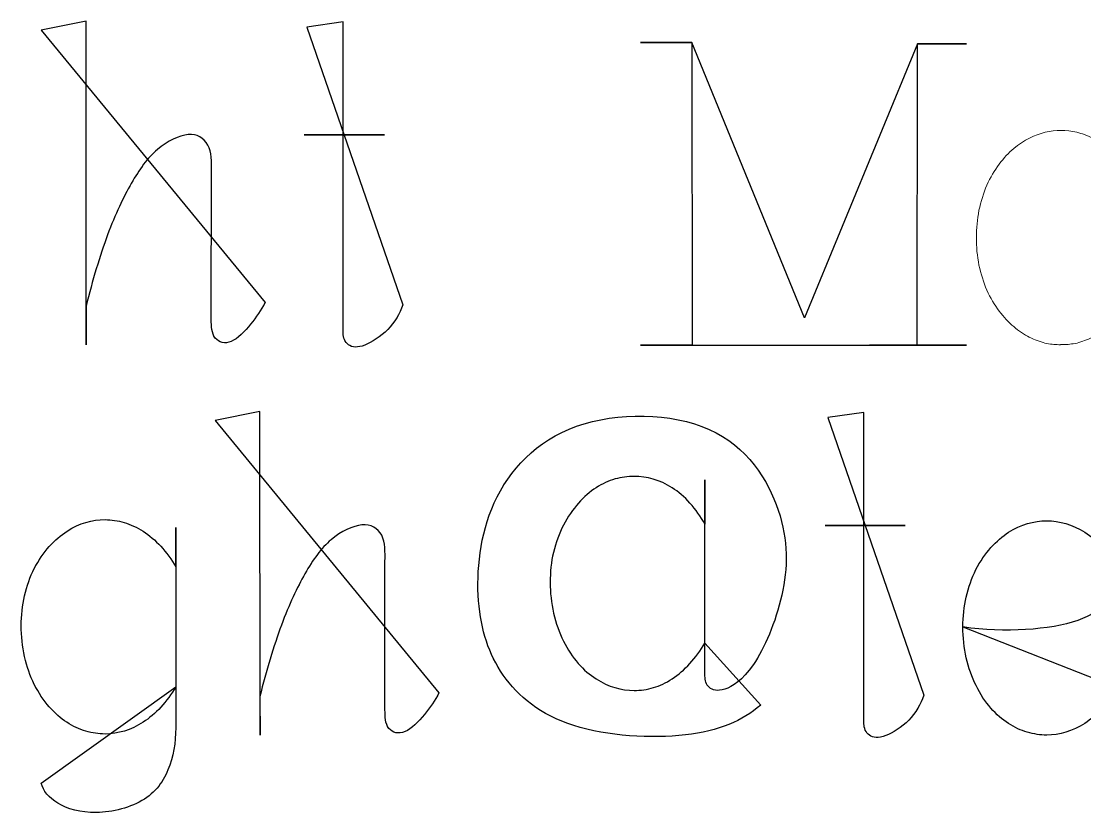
# Model space of a CAD drawing. Header units: centimetres. Extents: x -10.1 to 10.1, y -7.4 to 7.5.
# Drawn here: x -8.779 to -7.858, y 6.073 to 6.759 of the extents above; entities that cross this region are included whole.
import ezdxf

# ---------------------------------------------------------------- set-up
doc = ezdxf.new("R2010")
doc.units = ezdxf.units.CM
doc.header["$MEASUREMENT"] = 0
doc.layers.add('Layer 1', color=7, linetype='Continuous')

msp = doc.modelspace()

# ---------------------------------------------------------------- linework, layer by layer
at = {"layer": 'Layer 1', "color": 7}
for points, knots in [([(-8.76206, 6.75115), (-8.76206, 6.75115), (-8.72319, 6.75896), (-8.72319, 6.75896), (-8.72319, 6.75896), (-8.72319, 6.75896), (-8.72319, 6.47855), (-8.72319, 6.47855), (-8.72319, 6.47855), (-8.72319, 6.47855), (-8.72319, 6.51207), (-8.72319, 6.51207), (-8.72319, 6.51207), (-8.71785, 6.53416), (-8.71118, 6.55589), (-8.70472, 6.5738), (-8.70472, 6.5738), (-8.69787, 6.5919), (-8.69101, 6.60637), (-8.68414, 6.61838), (-8.68414, 6.61838), (-8.6771, 6.63076), (-8.67004, 6.64047), (-8.66147, 6.64791), (-8.66147, 6.64791), (-8.65271, 6.65513), (-8.64261, 6.66011), (-8.6348, 6.66087), (-8.6348, 6.66087), (-8.62681, 6.66145), (-8.62146, 6.65783), (-8.61784, 6.65172), (-8.61784, 6.65172), (-8.6144, 6.64563), (-8.61461, 6.63706), (-8.61461, 6.62905), (-8.61461, 6.62905), (-8.61461, 6.62905), (-8.6148, 6.50046), (-8.6148, 6.50046), (-8.6148, 6.50046), (-8.6148, 6.49474), (-8.61461, 6.48847), (-8.61136, 6.48445), (-8.61136, 6.48445), (-8.60813, 6.48064), (-8.60297, 6.47911), (-8.59765, 6.48159), (-8.59765, 6.48159), (-8.59193, 6.48368), (-8.58585, 6.49035), (-8.58069, 6.49646), (-8.58069, 6.49646), (-8.57574, 6.50255), (-8.57175, 6.50866), (-8.56812, 6.51514), (-8.56812, 6.51514), (-8.56812, 6.51514), (-8.76206, 6.75115), (-8.76206, 6.75115)], [0, 0, 0, 0, 0.0625, 0.0625, 0.0625, 0.0625, 0.125, 0.125, 0.125, 0.125, 0.1875, 0.1875, 0.1875, 0.1875, 0.25, 0.25, 0.25, 0.25, 0.3125, 0.3125, 0.3125, 0.3125, 0.375, 0.375, 0.375, 0.375, 0.4375, 0.4375, 0.4375, 0.4375, 0.5, 0.5, 0.5, 0.5, 0.5625, 0.5625, 0.5625, 0.5625, 0.625, 0.625, 0.625, 0.625, 0.6875, 0.6875, 0.6875, 0.6875, 0.75, 0.75, 0.75, 0.75, 0.8125, 0.8125, 0.8125, 0.8125, 0.875, 0.875, 0.875, 0.875, 1, 1, 1, 1]), ([(-8.53193, 6.75382), (-8.53193, 6.75382), (-8.50068, 6.7584), (-8.50068, 6.7584), (-8.50068, 6.7584), (-8.50068, 6.7584), (-8.50068, 6.66048), (-8.50068, 6.66048), (-8.50068, 6.66048), (-8.50068, 6.66048), (-8.46485, 6.66048), (-8.46485, 6.66048), (-8.46485, 6.66048), (-8.46485, 6.66048), (-8.5342, 6.66048), (-8.5342, 6.66048), (-8.5342, 6.66048), (-8.5342, 6.66048), (-8.50068, 6.66048), (-8.50068, 6.66048), (-8.50068, 6.66048), (-8.50068, 6.66048), (-8.50068, 6.48866), (-8.50068, 6.48866), (-8.50068, 6.48866), (-8.50068, 6.48485), (-8.49915, 6.48104), (-8.49592, 6.47874), (-8.49592, 6.47874), (-8.49267, 6.47625), (-8.48811, 6.47588), (-8.48182, 6.47837), (-8.48182, 6.47837), (-8.47573, 6.48065), (-8.46811, 6.4858), (-8.46182, 6.49189), (-8.46182, 6.49189), (-8.45592, 6.49819), (-8.45153, 6.50541), (-8.44886, 6.51322), (-8.44886, 6.51322), (-8.44886, 6.51322), (-8.53193, 6.75382), (-8.53193, 6.75382)], [0, 0, 0, 0, 0.083333, 0.083333, 0.083333, 0.083333, 0.166667, 0.166667, 0.166667, 0.166667, 0.25, 0.25, 0.25, 0.25, 0.333333, 0.333333, 0.333333, 0.333333, 0.416667, 0.416667, 0.416667, 0.416667, 0.5, 0.5, 0.5, 0.5, 0.583333, 0.583333, 0.583333, 0.583333, 0.666667, 0.666667, 0.666667, 0.666667, 0.75, 0.75, 0.75, 0.75, 0.833333, 0.833333, 0.833333, 0.833333, 1, 1, 1, 1]), ([(-8.53193, 6.75382), (-8.53193, 6.75382), (-8.53193, 6.75382), (-8.53193, 6.75382), (-8.53193, 6.75382), (-8.53193, 6.75382), (-8.53193, 6.75382), (-8.53193, 6.75382)], [0, 0, 0, 0, 0.333333, 0.333333, 0.333333, 0.333333, 1, 1, 1, 1]), ([(-8.76206, 6.75115), (-8.76206, 6.75115), (-8.76206, 6.75115), (-8.76206, 6.75115), (-8.76206, 6.75115), (-8.76206, 6.75115), (-8.76206, 6.75115), (-8.76206, 6.75115)], [0, 0, 0, 0, 0.333333, 0.333333, 0.333333, 0.333333, 1, 1, 1, 1]), ([(-8.1555, 6.47818), (-8.1555, 6.47818), (-8.24292, 6.47818), (-8.24292, 6.47818), (-8.24292, 6.47818), (-8.24292, 6.47818), (-8.19818, 6.47818), (-8.19818, 6.47818), (-8.19818, 6.47818), (-8.19818, 6.47818), (-8.19837, 6.74049), (-8.19837, 6.74049), (-8.19837, 6.74049), (-8.19837, 6.74049), (-8.24292, 6.74049), (-8.24292, 6.74049), (-8.24292, 6.74049), (-8.24292, 6.74049), (-8.19837, 6.74049), (-8.19837, 6.74049), (-8.19837, 6.74049), (-8.19837, 6.74049), (-8.101, 6.50199), (-8.101, 6.50199), (-8.101, 6.50199), (-8.101, 6.50199), (-8.0031, 6.73935), (-8.0031, 6.73935), (-8.0031, 6.73935), (-8.0031, 6.73935), (-7.96061, 6.73935), (-7.96061, 6.73935), (-7.96061, 6.73935), (-7.96061, 6.73935), (-8.0031, 6.73935), (-8.0031, 6.73935), (-8.0031, 6.73935), (-8.0031, 6.73935), (-8.00329, 6.47818), (-8.00329, 6.47818), (-8.00329, 6.47818), (-8.00329, 6.47818), (-8.04462, 6.47818), (-8.04462, 6.47818), (-8.04462, 6.47818), (-8.04462, 6.47818), (-7.96061, 6.47818), (-7.96061, 6.47818), (-7.96061, 6.47818), (-7.96061, 6.47818), (-8.1555, 6.47818), (-8.1555, 6.47818)], [0, 0, 0, 0, 0.071429, 0.071429, 0.071429, 0.071429, 0.142857, 0.142857, 0.142857, 0.142857, 0.214286, 0.214286, 0.214286, 0.214286, 0.285714, 0.285714, 0.285714, 0.285714, 0.357143, 0.357143, 0.357143, 0.357143, 0.428571, 0.428571, 0.428571, 0.428571, 0.5, 0.5, 0.5, 0.5, 0.571429, 0.571429, 0.571429, 0.571429, 0.642857, 0.642857, 0.642857, 0.642857, 0.714286, 0.714286, 0.714286, 0.714286, 0.785714, 0.785714, 0.785714, 0.785714, 0.857143, 0.857143, 0.857143, 0.857143, 1, 1, 1, 1]), ([(-8.61157, 6.41301), (-8.61157, 6.41301), (-8.5727, 6.42082), (-8.5727, 6.42082), (-8.5727, 6.42082), (-8.5727, 6.42082), (-8.57251, 6.14041), (-8.57251, 6.14041), (-8.57251, 6.14041), (-8.57251, 6.14041), (-8.5727, 6.17393), (-8.5727, 6.17393), (-8.5727, 6.17393), (-8.56717, 6.19584), (-8.56069, 6.21775), (-8.55402, 6.23566), (-8.55402, 6.23566), (-8.54735, 6.25376), (-8.5405, 6.26823), (-8.53365, 6.28024), (-8.53365, 6.28024), (-8.52661, 6.29262), (-8.51955, 6.30233), (-8.51098, 6.30977), (-8.51098, 6.30977), (-8.50241, 6.31699), (-8.49212, 6.32197), (-8.48431, 6.32252), (-8.48431, 6.32252), (-8.47632, 6.32329), (-8.47079, 6.31966), (-8.46716, 6.31358), (-8.46716, 6.31358), (-8.46412, 6.30728), (-8.46412, 6.29892), (-8.4643, 6.29091), (-8.4643, 6.29091), (-8.4643, 6.29091), (-8.4643, 6.16232), (-8.4643, 6.16232), (-8.4643, 6.16232), (-8.4643, 6.1566), (-8.4643, 6.15031), (-8.46086, 6.14631), (-8.46086, 6.14631), (-8.45763, 6.1425), (-8.45266, 6.14099), (-8.44694, 6.14345), (-8.44694, 6.14345), (-8.44141, 6.14573), (-8.43532, 6.15221), (-8.43017, 6.15832), (-8.43017, 6.15832), (-8.42504, 6.16441), (-8.42104, 6.17052), (-8.4176, 6.177), (-8.4176, 6.177), (-8.4176, 6.177), (-8.61157, 6.41301), (-8.61157, 6.41301)], [0, 0, 0, 0, 0.0625, 0.0625, 0.0625, 0.0625, 0.125, 0.125, 0.125, 0.125, 0.1875, 0.1875, 0.1875, 0.1875, 0.25, 0.25, 0.25, 0.25, 0.3125, 0.3125, 0.3125, 0.3125, 0.375, 0.375, 0.375, 0.375, 0.4375, 0.4375, 0.4375, 0.4375, 0.5, 0.5, 0.5, 0.5, 0.5625, 0.5625, 0.5625, 0.5625, 0.625, 0.625, 0.625, 0.625, 0.6875, 0.6875, 0.6875, 0.6875, 0.75, 0.75, 0.75, 0.75, 0.8125, 0.8125, 0.8125, 0.8125, 0.875, 0.875, 0.875, 0.875, 1, 1, 1, 1]), ([(-8.61157, 6.41301), (-8.61157, 6.41301), (-8.61157, 6.41301), (-8.61157, 6.41301), (-8.61157, 6.41301), (-8.61157, 6.41301), (-8.61157, 6.41301), (-8.61157, 6.41301)], [0, 0, 0, 0, 0.333333, 0.333333, 0.333333, 0.333333, 1, 1, 1, 1]), ([(-8.18712, 6.22005), (-8.19093, 6.21375), (-8.19532, 6.20767), (-8.20027, 6.20235), (-8.20027, 6.20235), (-8.20503, 6.19719), (-8.20998, 6.19264), (-8.21551, 6.1892), (-8.21551, 6.1892), (-8.22083, 6.18558), (-8.22617, 6.1833), (-8.2317, 6.18158), (-8.2317, 6.18158), (-8.23723, 6.17986), (-8.24294, 6.17909), (-8.24847, 6.17909), (-8.24847, 6.17909), (-8.2595, 6.17909), (-8.27075, 6.18232), (-8.28144, 6.1892), (-8.28144, 6.1892), (-8.28697, 6.19264), (-8.2921, 6.19701), (-8.29687, 6.20254), (-8.29687, 6.20254), (-8.30163, 6.20807), (-8.30602, 6.21455), (-8.30962, 6.22178), (-8.30962, 6.22178), (-8.31343, 6.2294), (-8.31629, 6.2376), (-8.31838, 6.24615), (-8.31838, 6.24615), (-8.3201, 6.25491), (-8.32124, 6.26388), (-8.32124, 6.27263), (-8.32124, 6.27263), (-8.32124, 6.28178), (-8.32029, 6.29054), (-8.31838, 6.29872), (-8.31838, 6.29872), (-8.31629, 6.30711), (-8.31343, 6.31528), (-8.30962, 6.32235), (-8.30962, 6.32235), (-8.306, 6.3296), (-8.30163, 6.33606), (-8.29666, 6.3414), (-8.29666, 6.3414), (-8.2919, 6.34693), (-8.28674, 6.35132), (-8.28142, 6.35474), (-8.28142, 6.35474), (-8.27608, 6.35836), (-8.27057, 6.36064), (-8.26504, 6.36236), (-8.26504, 6.36236), (-8.25951, 6.36389), (-8.25401, 6.36464), (-8.24848, 6.36464), (-8.24848, 6.36464), (-8.23742, 6.36464), (-8.22618, 6.3616), (-8.21551, 6.35472), (-8.21551, 6.35472), (-8.21017, 6.35131), (-8.20503, 6.34691), (-8.20008, 6.34138), (-8.20008, 6.34138), (-8.19532, 6.33604), (-8.19074, 6.32976), (-8.18712, 6.3231), (-8.18712, 6.3231), (-8.18712, 6.3231), (-8.18712, 6.36157), (-8.18712, 6.36157), (-8.18712, 6.36157), (-8.18712, 6.36157), (-8.18712, 6.19165), (-8.18712, 6.19165), (-8.18712, 6.19165), (-8.18712, 6.18803), (-8.18617, 6.18422), (-8.18331, 6.18173), (-8.18331, 6.18173), (-8.18064, 6.17924), (-8.17646, 6.17832), (-8.16997, 6.1802), (-8.16997, 6.1802), (-8.16349, 6.18248), (-8.15473, 6.18763), (-8.1452, 6.20155), (-8.1452, 6.20155), (-8.13586, 6.21544), (-8.12578, 6.23812), (-8.12062, 6.26174), (-8.12062, 6.26174), (-8.11528, 6.28516), (-8.11472, 6.30899), (-8.12366, 6.33527), (-8.12366, 6.33527), (-8.13242, 6.36175), (-8.1507, 6.3907), (-8.18348, 6.40538), (-8.18348, 6.40538), (-8.21605, 6.42004), (-8.26312, 6.42043), (-8.29836, 6.40805), (-8.29836, 6.40805), (-8.3336, 6.3953), (-8.35665, 6.37014), (-8.36961, 6.34175), (-8.36961, 6.34175), (-8.38236, 6.31355), (-8.38504, 6.28251), (-8.38332, 6.25679), (-8.38332, 6.25679), (-8.38104, 6.23107), (-8.37456, 6.2107), (-8.36181, 6.19239), (-8.36181, 6.19239), (-8.34906, 6.17408), (-8.3298, 6.15791), (-8.30066, 6.14876), (-8.30066, 6.14876), (-8.27171, 6.13942), (-8.23322, 6.13733), (-8.20409, 6.14056), (-8.20409, 6.14056), (-8.17475, 6.144), (-8.15475, 6.15276), (-8.13876, 6.16646), (-8.13876, 6.16646), (-8.13876, 6.16646), (-8.18712, 6.22005), (-8.18712, 6.22005)], [0, 0, 0, 0, 0.028571, 0.028571, 0.028571, 0.028571, 0.057143, 0.057143, 0.057143, 0.057143, 0.085714, 0.085714, 0.085714, 0.085714, 0.114286, 0.114286, 0.114286, 0.114286, 0.142857, 0.142857, 0.142857, 0.142857, 0.171429, 0.171429, 0.171429, 0.171429, 0.2, 0.2, 0.2, 0.2, 0.228571, 0.228571, 0.228571, 0.228571, 0.257143, 0.257143, 0.257143, 0.257143, 0.285714, 0.285714, 0.285714, 0.285714, 0.314286, 0.314286, 0.314286, 0.314286, 0.342857, 0.342857, 0.342857, 0.342857, 0.371429, 0.371429, 0.371429, 0.371429, 0.4, 0.4, 0.4, 0.4, 0.428571, 0.428571, 0.428571, 0.428571, 0.457143, 0.457143, 0.457143, 0.457143, 0.485714, 0.485714, 0.485714, 0.485714, 0.514286, 0.514286, 0.514286, 0.514286, 0.542857, 0.542857, 0.542857, 0.542857, 0.571429, 0.571429, 0.571429, 0.571429, 0.6, 0.6, 0.6, 0.6, 0.628571, 0.628571, 0.628571, 0.628571, 0.657143, 0.657143, 0.657143, 0.657143, 0.685714, 0.685714, 0.685714, 0.685714, 0.714286, 0.714286, 0.714286, 0.714286, 0.742857, 0.742857, 0.742857, 0.742857, 0.771429, 0.771429, 0.771429, 0.771429, 0.8, 0.8, 0.8, 0.8, 0.828571, 0.828571, 0.828571, 0.828571, 0.857143, 0.857143, 0.857143, 0.857143, 0.885714, 0.885714, 0.885714, 0.885714, 0.914286, 0.914286, 0.914286, 0.914286, 0.942857, 0.942857, 0.942857, 0.942857, 1, 1, 1, 1]), ([(-8.08063, 6.4155), (-8.08063, 6.4155), (-8.04938, 6.42008), (-8.04938, 6.42008), (-8.04938, 6.42008), (-8.04938, 6.42008), (-8.04938, 6.32216), (-8.04938, 6.32216), (-8.04938, 6.32216), (-8.04938, 6.32216), (-8.01355, 6.32215), (-8.01355, 6.32215), (-8.01355, 6.32215), (-8.01355, 6.32215), (-8.08293, 6.32215), (-8.08293, 6.32215), (-8.08293, 6.32215), (-8.08293, 6.32215), (-8.04941, 6.32215), (-8.04941, 6.32215), (-8.04941, 6.32215), (-8.04941, 6.32215), (-8.04941, 6.1503), (-8.04941, 6.1503), (-8.04941, 6.1503), (-8.04941, 6.14649), (-8.04788, 6.14268), (-8.04465, 6.1404), (-8.04465, 6.1404), (-8.04142, 6.13812), (-8.03684, 6.13754), (-8.03055, 6.14003), (-8.03055, 6.14003), (-8.02446, 6.14212), (-8.01663, 6.14746), (-8.01055, 6.15337), (-8.01055, 6.15337), (-8.00446, 6.15985), (-8.00026, 6.1671), (-7.99759, 6.17491), (-7.99759, 6.17491), (-7.99759, 6.17491), (-8.08063, 6.4155), (-8.08063, 6.4155)], [0, 0, 0, 0, 0.083333, 0.083333, 0.083333, 0.083333, 0.166667, 0.166667, 0.166667, 0.166667, 0.25, 0.25, 0.25, 0.25, 0.333333, 0.333333, 0.333333, 0.333333, 0.416667, 0.416667, 0.416667, 0.416667, 0.5, 0.5, 0.5, 0.5, 0.583333, 0.583333, 0.583333, 0.583333, 0.666667, 0.666667, 0.666667, 0.666667, 0.75, 0.75, 0.75, 0.75, 0.833333, 0.833333, 0.833333, 0.833333, 1, 1, 1, 1]), ([(-8.08063, 6.4155), (-8.08063, 6.4155), (-8.08063, 6.4155), (-8.08063, 6.4155), (-8.08063, 6.4155), (-8.08063, 6.4155), (-8.08063, 6.4155), (-8.08063, 6.4155)], [0, 0, 0, 0, 0.333333, 0.333333, 0.333333, 0.333333, 1, 1, 1, 1]), ([(-8.76225, 6.0989), (-8.76034, 6.09205), (-8.75558, 6.08615), (-8.74759, 6.08138), (-8.74759, 6.08138), (-8.7396, 6.07662), (-8.72814, 6.07318), (-8.71425, 6.07339), (-8.71425, 6.07339), (-8.70052, 6.07358), (-8.68414, 6.07757), (-8.67271, 6.08501), (-8.67271, 6.08501), (-8.66128, 6.09226), (-8.6548, 6.10292), (-8.65062, 6.11454), (-8.65062, 6.11454), (-8.64644, 6.12616), (-8.64546, 6.13893), (-8.64546, 6.1515), (-8.64546, 6.1515), (-8.64546, 6.1515), (-8.64546, 6.32043), (-8.64546, 6.32043), (-8.64546, 6.32043), (-8.64546, 6.32043), (-8.64546, 6.28614), (-8.64546, 6.28614), (-8.64546, 6.28614), (-8.64908, 6.29262), (-8.65366, 6.29871), (-8.65842, 6.30405), (-8.65842, 6.30405), (-8.66337, 6.30918), (-8.66853, 6.31358), (-8.67385, 6.3172), (-8.67385, 6.3172), (-8.67938, 6.32043), (-8.6847, 6.3231), (-8.69023, 6.32463), (-8.69023, 6.32463), (-8.69576, 6.32635), (-8.70126, 6.32712), (-8.70679, 6.32712), (-8.70679, 6.32712), (-8.71785, 6.32712), (-8.72909, 6.32408), (-8.73976, 6.31722), (-8.73976, 6.31722), (-8.7451, 6.3136), (-8.75024, 6.30923), (-8.75519, 6.30388), (-8.75519, 6.30388), (-8.75995, 6.29835), (-8.76434, 6.29187), (-8.76815, 6.28483), (-8.76815, 6.28483), (-8.77177, 6.27761), (-8.77463, 6.26959), (-8.77654, 6.26102), (-8.77654, 6.26102), (-8.77845, 6.25282), (-8.7794, 6.24406), (-8.7794, 6.23512), (-8.7794, 6.23512), (-8.7794, 6.22636), (-8.77845, 6.21721), (-8.77654, 6.20845), (-8.77654, 6.20845), (-8.77463, 6.19969), (-8.77178, 6.19168), (-8.76815, 6.18427), (-8.76815, 6.18427), (-8.76434, 6.17702), (-8.75995, 6.17035), (-8.75519, 6.16503), (-8.75519, 6.16503), (-8.75024, 6.1595), (-8.74529, 6.15492), (-8.73995, 6.15151), (-8.73995, 6.15151), (-8.73461, 6.14807), (-8.72929, 6.14561), (-8.72339, 6.14389), (-8.72339, 6.14389), (-8.71786, 6.14217), (-8.71236, 6.1414), (-8.70683, 6.1414), (-8.70683, 6.1414), (-8.69559, 6.14159), (-8.68434, 6.14465), (-8.67386, 6.15169), (-8.67386, 6.15169), (-8.66854, 6.15492), (-8.6632, 6.1595), (-8.65843, 6.16465), (-8.65843, 6.16465), (-8.65367, 6.16999), (-8.64928, 6.17589), (-8.64547, 6.18219), (-8.64547, 6.18219), (-8.64547, 6.18219), (-8.76225, 6.0989), (-8.76225, 6.0989)], [0, 0, 0, 0, 0.037037, 0.037037, 0.037037, 0.037037, 0.074074, 0.074074, 0.074074, 0.074074, 0.111111, 0.111111, 0.111111, 0.111111, 0.148148, 0.148148, 0.148148, 0.148148, 0.185185, 0.185185, 0.185185, 0.185185, 0.222222, 0.222222, 0.222222, 0.222222, 0.259259, 0.259259, 0.259259, 0.259259, 0.296296, 0.296296, 0.296296, 0.296296, 0.333333, 0.333333, 0.333333, 0.333333, 0.37037, 0.37037, 0.37037, 0.37037, 0.407407, 0.407407, 0.407407, 0.407407, 0.444444, 0.444444, 0.444444, 0.444444, 0.481481, 0.481481, 0.481481, 0.481481, 0.518519, 0.518519, 0.518519, 0.518519, 0.555556, 0.555556, 0.555556, 0.555556, 0.592593, 0.592593, 0.592593, 0.592593, 0.62963, 0.62963, 0.62963, 0.62963, 0.666667, 0.666667, 0.666667, 0.666667, 0.703704, 0.703704, 0.703704, 0.703704, 0.740741, 0.740741, 0.740741, 0.740741, 0.777778, 0.777778, 0.777778, 0.777778, 0.814815, 0.814815, 0.814815, 0.814815, 0.851852, 0.851852, 0.851852, 0.851852, 0.888889, 0.888889, 0.888889, 0.888889, 0.925926, 0.925926, 0.925926, 0.925926, 1, 1, 1, 1]), ([(-7.96365, 6.23415), (-7.92745, 6.22881), (-7.88803, 6.23148), (-7.86422, 6.23987), (-7.86422, 6.23987), (-7.84059, 6.24807), (-7.8326, 6.26178), (-7.83144, 6.27358), (-7.83144, 6.27358), (-7.8303, 6.2852), (-7.83602, 6.29472), (-7.84155, 6.30178), (-7.84155, 6.30178), (-7.84727, 6.30863), (-7.85261, 6.31281), (-7.85811, 6.31625), (-7.85811, 6.31625), (-7.86896, 6.32292), (-7.88002, 6.32617), (-7.89108, 6.32617), (-7.89108, 6.32617), (-7.90214, 6.32617), (-7.91338, 6.32294), (-7.92405, 6.31625), (-7.92405, 6.31625), (-7.92939, 6.31263), (-7.93453, 6.30826), (-7.93948, 6.30291), (-7.93948, 6.30291), (-7.94424, 6.29738), (-7.94861, 6.2909), (-7.95244, 6.28386), (-7.95244, 6.28386), (-7.95588, 6.27643), (-7.95892, 6.26862), (-7.96083, 6.26005), (-7.96083, 6.26005), (-7.9627, 6.25185), (-7.96365, 6.2431), (-7.96365, 6.23415), (-7.96365, 6.23415), (-7.96365, 6.22518), (-7.9627, 6.21624), (-7.96079, 6.20729), (-7.96079, 6.20729), (-7.95888, 6.1989), (-7.95584, 6.19073), (-7.95222, 6.18329), (-7.95222, 6.18329), (-7.9486, 6.17586), (-7.94423, 6.1694), (-7.93947, 6.16387), (-7.93947, 6.16387), (-7.93452, 6.15834), (-7.92955, 6.15397), (-7.92423, 6.15053), (-7.92423, 6.15053), (-7.91889, 6.14691), (-7.91338, 6.14463), (-7.90785, 6.14291), (-7.90785, 6.14291), (-7.90213, 6.14138), (-7.89661, 6.14042), (-7.89108, 6.14042), (-7.89108, 6.14042), (-7.88005, 6.14042), (-7.8688, 6.14365), (-7.85811, 6.15053), (-7.85811, 6.15053), (-7.85277, 6.15397), (-7.84763, 6.15852), (-7.84287, 6.16368), (-7.84287, 6.16368), (-7.83811, 6.16884), (-7.83353, 6.17511), (-7.82991, 6.18159), (-7.82991, 6.18159), (-7.82991, 6.18159), (-7.96365, 6.23415), (-7.96365, 6.23415)], [0, 0, 0, 0, 0.047619, 0.047619, 0.047619, 0.047619, 0.095238, 0.095238, 0.095238, 0.095238, 0.142857, 0.142857, 0.142857, 0.142857, 0.190476, 0.190476, 0.190476, 0.190476, 0.238095, 0.238095, 0.238095, 0.238095, 0.285714, 0.285714, 0.285714, 0.285714, 0.333333, 0.333333, 0.333333, 0.333333, 0.380952, 0.380952, 0.380952, 0.380952, 0.428571, 0.428571, 0.428571, 0.428571, 0.47619, 0.47619, 0.47619, 0.47619, 0.52381, 0.52381, 0.52381, 0.52381, 0.571429, 0.571429, 0.571429, 0.571429, 0.619048, 0.619048, 0.619048, 0.619048, 0.666667, 0.666667, 0.666667, 0.666667, 0.714286, 0.714286, 0.714286, 0.714286, 0.761905, 0.761905, 0.761905, 0.761905, 0.809524, 0.809524, 0.809524, 0.809524, 0.857143, 0.857143, 0.857143, 0.857143, 0.904762, 0.904762, 0.904762, 0.904762, 1, 1, 1, 1]), ([(-7.96365, 6.23415), (-7.96365, 6.23415), (-7.96365, 6.23415), (-7.96365, 6.23415), (-7.96365, 6.23415), (-7.96365, 6.23415), (-7.96365, 6.23415), (-7.96365, 6.23415)], [0, 0, 0, 0, 0.333333, 0.333333, 0.333333, 0.333333, 1, 1, 1, 1]), ([(-8.18712, 6.22005), (-8.18712, 6.22005), (-8.18712, 6.22005), (-8.18712, 6.22005), (-8.18712, 6.22005), (-8.18712, 6.22005), (-8.18712, 6.22005), (-8.18712, 6.22005)], [0, 0, 0, 0, 0.333333, 0.333333, 0.333333, 0.333333, 1, 1, 1, 1]), ([(-8.76225, 6.0989), (-8.76225, 6.0989), (-8.76225, 6.0989), (-8.76225, 6.0989), (-8.76225, 6.0989), (-8.76225, 6.0989), (-8.76225, 6.0989), (-8.76225, 6.0989)], [0, 0, 0, 0, 0.333333, 0.333333, 0.333333, 0.333333, 1, 1, 1, 1])]:
    msp.add_open_spline(points, degree=3, knots=knots, dxfattribs=at)
at = {"layer": 'Layer 1', "lineweight": 0}
for points, knots in [([(-8.76206, 6.75115), (-8.76206, 6.75115), (-8.72319, 6.75896), (-8.72319, 6.75896), (-8.72319, 6.75896), (-8.72319, 6.75896), (-8.72319, 6.47855), (-8.72319, 6.47855), (-8.72319, 6.47855), (-8.72319, 6.47855), (-8.72319, 6.51207), (-8.72319, 6.51207), (-8.72319, 6.51207), (-8.71785, 6.53416), (-8.71118, 6.55589), (-8.70472, 6.5738), (-8.70472, 6.5738), (-8.69787, 6.5919), (-8.69101, 6.60637), (-8.68414, 6.61838), (-8.68414, 6.61838), (-8.6771, 6.63076), (-8.67004, 6.64047), (-8.66147, 6.64791), (-8.66147, 6.64791), (-8.65271, 6.65513), (-8.64261, 6.66011), (-8.6348, 6.66087), (-8.6348, 6.66087), (-8.62681, 6.66145), (-8.62146, 6.65783), (-8.61784, 6.65172), (-8.61784, 6.65172), (-8.6144, 6.64563), (-8.61461, 6.63706), (-8.61461, 6.62905), (-8.61461, 6.62905), (-8.61461, 6.62905), (-8.6148, 6.50046), (-8.6148, 6.50046), (-8.6148, 6.50046), (-8.6148, 6.49474), (-8.61461, 6.48847), (-8.61136, 6.48445), (-8.61136, 6.48445), (-8.60813, 6.48064), (-8.60297, 6.47911), (-8.59765, 6.48159), (-8.59765, 6.48159), (-8.59193, 6.48368), (-8.58585, 6.49035), (-8.58069, 6.49646), (-8.58069, 6.49646), (-8.57574, 6.50255), (-8.57175, 6.50866), (-8.56812, 6.51514)], [0, 0, 0, 0, 0.066667, 0.066667, 0.066667, 0.066667, 0.133333, 0.133333, 0.133333, 0.133333, 0.2, 0.2, 0.2, 0.2, 0.266667, 0.266667, 0.266667, 0.266667, 0.333333, 0.333333, 0.333333, 0.333333, 0.4, 0.4, 0.4, 0.4, 0.466667, 0.466667, 0.466667, 0.466667, 0.533333, 0.533333, 0.533333, 0.533333, 0.6, 0.6, 0.6, 0.6, 0.666667, 0.666667, 0.666667, 0.666667, 0.733333, 0.733333, 0.733333, 0.733333, 0.8, 0.8, 0.8, 0.8, 0.866667, 0.866667, 0.866667, 0.866667, 1, 1, 1, 1]), ([(-8.53193, 6.75382), (-8.53193, 6.75382), (-8.50068, 6.7584), (-8.50068, 6.7584), (-8.50068, 6.7584), (-8.50068, 6.7584), (-8.50068, 6.66048), (-8.50068, 6.66048), (-8.50068, 6.66048), (-8.50068, 6.66048), (-8.46485, 6.66048), (-8.46485, 6.66048), (-8.46485, 6.66048), (-8.46485, 6.66048), (-8.5342, 6.66048), (-8.5342, 6.66048), (-8.5342, 6.66048), (-8.5342, 6.66048), (-8.50068, 6.66048), (-8.50068, 6.66048), (-8.50068, 6.66048), (-8.50068, 6.66048), (-8.50068, 6.48866), (-8.50068, 6.48866), (-8.50068, 6.48866), (-8.50068, 6.48485), (-8.49915, 6.48104), (-8.49592, 6.47874), (-8.49592, 6.47874), (-8.49267, 6.47625), (-8.48811, 6.47588), (-8.48182, 6.47837), (-8.48182, 6.47837), (-8.47573, 6.48065), (-8.46811, 6.4858), (-8.46182, 6.49189), (-8.46182, 6.49189), (-8.45592, 6.49819), (-8.45153, 6.50541), (-8.44886, 6.51322)], [0, 0, 0, 0, 0.090909, 0.090909, 0.090909, 0.090909, 0.181818, 0.181818, 0.181818, 0.181818, 0.272727, 0.272727, 0.272727, 0.272727, 0.363636, 0.363636, 0.363636, 0.363636, 0.454545, 0.454545, 0.454545, 0.454545, 0.545455, 0.545455, 0.545455, 0.545455, 0.636364, 0.636364, 0.636364, 0.636364, 0.727273, 0.727273, 0.727273, 0.727273, 0.818182, 0.818182, 0.818182, 0.818182, 1, 1, 1, 1]), ([(-8.53193, 6.75382), (-8.53193, 6.75382), (-8.53193, 6.75382), (-8.53193, 6.75382), (-8.53193, 6.75382), (-8.53193, 6.75382), (-8.53193, 6.75382), (-8.53193, 6.75382)], [0, 0, 0, 0, 0.333333, 0.333333, 0.333333, 0.333333, 1, 1, 1, 1]), ([(-8.76206, 6.75115), (-8.76206, 6.75115), (-8.76206, 6.75115), (-8.76206, 6.75115), (-8.76206, 6.75115), (-8.76206, 6.75115), (-8.76206, 6.75115), (-8.76206, 6.75115)], [0, 0, 0, 0, 0.333333, 0.333333, 0.333333, 0.333333, 1, 1, 1, 1]), ([(-8.1555, 6.47818), (-8.1555, 6.47818), (-8.24292, 6.47818), (-8.24292, 6.47818), (-8.24292, 6.47818), (-8.24292, 6.47818), (-8.19818, 6.47818), (-8.19818, 6.47818), (-8.19818, 6.47818), (-8.19818, 6.47818), (-8.19837, 6.74049), (-8.19837, 6.74049), (-8.19837, 6.74049), (-8.19837, 6.74049), (-8.24292, 6.74049), (-8.24292, 6.74049), (-8.24292, 6.74049), (-8.24292, 6.74049), (-8.19837, 6.74049), (-8.19837, 6.74049), (-8.19837, 6.74049), (-8.19837, 6.74049), (-8.101, 6.50199), (-8.101, 6.50199), (-8.101, 6.50199), (-8.101, 6.50199), (-8.0031, 6.73935), (-8.0031, 6.73935), (-8.0031, 6.73935), (-8.0031, 6.73935), (-7.96061, 6.73935), (-7.96061, 6.73935), (-7.96061, 6.73935), (-7.96061, 6.73935), (-8.0031, 6.73935), (-8.0031, 6.73935), (-8.0031, 6.73935), (-8.0031, 6.73935), (-8.00329, 6.47818), (-8.00329, 6.47818), (-8.00329, 6.47818), (-8.00329, 6.47818), (-8.04462, 6.47818), (-8.04462, 6.47818), (-8.04462, 6.47818), (-8.04462, 6.47818), (-7.96061, 6.47818), (-7.96061, 6.47818), (-7.96061, 6.47818), (-8.1555, 6.47818), (-8.1555, 6.47818)], [0, 0, 0, 0, 0.076923, 0.076923, 0.076923, 0.076923, 0.153846, 0.153846, 0.153846, 0.153846, 0.230769, 0.230769, 0.230769, 0.230769, 0.307692, 0.307692, 0.307692, 0.307692, 0.384615, 0.384615, 0.384615, 0.384615, 0.461538, 0.461538, 0.461538, 0.461538, 0.538462, 0.538462, 0.538462, 0.538462, 0.615385, 0.615385, 0.615385, 0.615385, 0.692308, 0.692308, 0.692308, 0.692308, 0.769231, 0.769231, 0.769231, 0.769231, 0.846154, 0.846154, 0.846154, 0.846154, 1, 1, 1, 1.19489, 1.19489, 1.19489, 1.19489]), ([(-8.61157, 6.41301), (-8.61157, 6.41301), (-8.5727, 6.42082), (-8.5727, 6.42082), (-8.5727, 6.42082), (-8.5727, 6.42082), (-8.57251, 6.14041), (-8.57251, 6.14041), (-8.57251, 6.14041), (-8.57251, 6.14041), (-8.5727, 6.17393), (-8.5727, 6.17393), (-8.5727, 6.17393), (-8.56717, 6.19584), (-8.56069, 6.21775), (-8.55402, 6.23566), (-8.55402, 6.23566), (-8.54735, 6.25376), (-8.5405, 6.26823), (-8.53365, 6.28024), (-8.53365, 6.28024), (-8.52661, 6.29262), (-8.51955, 6.30233), (-8.51098, 6.30977), (-8.51098, 6.30977), (-8.50241, 6.31699), (-8.49212, 6.32197), (-8.48431, 6.32252), (-8.48431, 6.32252), (-8.47632, 6.32329), (-8.47079, 6.31966), (-8.46716, 6.31358), (-8.46716, 6.31358), (-8.46412, 6.30728), (-8.46412, 6.29892), (-8.4643, 6.29091), (-8.4643, 6.29091), (-8.4643, 6.29091), (-8.4643, 6.16232), (-8.4643, 6.16232), (-8.4643, 6.16232), (-8.4643, 6.1566), (-8.4643, 6.15031), (-8.46086, 6.14631), (-8.46086, 6.14631), (-8.45763, 6.1425), (-8.45266, 6.14099), (-8.44694, 6.14345), (-8.44694, 6.14345), (-8.44141, 6.14573), (-8.43532, 6.15221), (-8.43017, 6.15832), (-8.43017, 6.15832), (-8.42504, 6.16441), (-8.42104, 6.17052), (-8.4176, 6.177)], [0, 0, 0, 0, 0.066667, 0.066667, 0.066667, 0.066667, 0.133333, 0.133333, 0.133333, 0.133333, 0.2, 0.2, 0.2, 0.2, 0.266667, 0.266667, 0.266667, 0.266667, 0.333333, 0.333333, 0.333333, 0.333333, 0.4, 0.4, 0.4, 0.4, 0.466667, 0.466667, 0.466667, 0.466667, 0.533333, 0.533333, 0.533333, 0.533333, 0.6, 0.6, 0.6, 0.6, 0.666667, 0.666667, 0.666667, 0.666667, 0.733333, 0.733333, 0.733333, 0.733333, 0.8, 0.8, 0.8, 0.8, 0.866667, 0.866667, 0.866667, 0.866667, 1, 1, 1, 1]), ([(-8.61157, 6.41301), (-8.61157, 6.41301), (-8.61157, 6.41301), (-8.61157, 6.41301), (-8.61157, 6.41301), (-8.61157, 6.41301), (-8.61157, 6.41301), (-8.61157, 6.41301)], [0, 0, 0, 0, 0.333333, 0.333333, 0.333333, 0.333333, 1, 1, 1, 1]), ([(-8.18712, 6.22005), (-8.19093, 6.21375), (-8.19532, 6.20767), (-8.20027, 6.20235), (-8.20027, 6.20235), (-8.20503, 6.19719), (-8.20998, 6.19264), (-8.21551, 6.1892), (-8.21551, 6.1892), (-8.22083, 6.18558), (-8.22617, 6.1833), (-8.2317, 6.18158), (-8.2317, 6.18158), (-8.23723, 6.17986), (-8.24294, 6.17909), (-8.24847, 6.17909), (-8.24847, 6.17909), (-8.2595, 6.17909), (-8.27075, 6.18232), (-8.28144, 6.1892), (-8.28144, 6.1892), (-8.28697, 6.19264), (-8.2921, 6.19701), (-8.29687, 6.20254), (-8.29687, 6.20254), (-8.30163, 6.20807), (-8.30602, 6.21455), (-8.30962, 6.22178), (-8.30962, 6.22178), (-8.31343, 6.2294), (-8.31629, 6.2376), (-8.31838, 6.24615), (-8.31838, 6.24615), (-8.3201, 6.25491), (-8.32124, 6.26388), (-8.32124, 6.27263), (-8.32124, 6.27263), (-8.32124, 6.28178), (-8.32029, 6.29054), (-8.31838, 6.29872), (-8.31838, 6.29872), (-8.31629, 6.30711), (-8.31343, 6.31528), (-8.30962, 6.32235), (-8.30962, 6.32235), (-8.306, 6.3296), (-8.30163, 6.33606), (-8.29666, 6.3414), (-8.29666, 6.3414), (-8.2919, 6.34693), (-8.28674, 6.35132), (-8.28142, 6.35474), (-8.28142, 6.35474), (-8.27608, 6.35836), (-8.27057, 6.36064), (-8.26504, 6.36236), (-8.26504, 6.36236), (-8.25951, 6.36389), (-8.25401, 6.36464), (-8.24848, 6.36464), (-8.24848, 6.36464), (-8.23742, 6.36464), (-8.22618, 6.3616), (-8.21551, 6.35472), (-8.21551, 6.35472), (-8.21017, 6.35131), (-8.20503, 6.34691), (-8.20008, 6.34138), (-8.20008, 6.34138), (-8.19532, 6.33604), (-8.19074, 6.32976), (-8.18712, 6.3231), (-8.18712, 6.3231), (-8.18712, 6.3231), (-8.18712, 6.36157), (-8.18712, 6.36157), (-8.18712, 6.36157), (-8.18712, 6.36157), (-8.18712, 6.19165), (-8.18712, 6.19165), (-8.18712, 6.19165), (-8.18712, 6.18803), (-8.18617, 6.18422), (-8.18331, 6.18173), (-8.18331, 6.18173), (-8.18064, 6.17924), (-8.17646, 6.17832), (-8.16997, 6.1802), (-8.16997, 6.1802), (-8.16349, 6.18248), (-8.15473, 6.18763), (-8.1452, 6.20155), (-8.1452, 6.20155), (-8.13586, 6.21544), (-8.12578, 6.23812), (-8.12062, 6.26174), (-8.12062, 6.26174), (-8.11528, 6.28516), (-8.11472, 6.30899), (-8.12366, 6.33527), (-8.12366, 6.33527), (-8.13242, 6.36175), (-8.1507, 6.3907), (-8.18348, 6.40538), (-8.18348, 6.40538), (-8.21605, 6.42004), (-8.26312, 6.42043), (-8.29836, 6.40805), (-8.29836, 6.40805), (-8.3336, 6.3953), (-8.35665, 6.37014), (-8.36961, 6.34175), (-8.36961, 6.34175), (-8.38236, 6.31355), (-8.38504, 6.28251), (-8.38332, 6.25679), (-8.38332, 6.25679), (-8.38104, 6.23107), (-8.37456, 6.2107), (-8.36181, 6.19239), (-8.36181, 6.19239), (-8.34906, 6.17408), (-8.3298, 6.15791), (-8.30066, 6.14876), (-8.30066, 6.14876), (-8.27171, 6.13942), (-8.23322, 6.13733), (-8.20409, 6.14056), (-8.20409, 6.14056), (-8.17475, 6.144), (-8.15475, 6.15276), (-8.13876, 6.16646)], [0, 0, 0, 0, 0.029412, 0.029412, 0.029412, 0.029412, 0.058824, 0.058824, 0.058824, 0.058824, 0.088235, 0.088235, 0.088235, 0.088235, 0.117647, 0.117647, 0.117647, 0.117647, 0.147059, 0.147059, 0.147059, 0.147059, 0.176471, 0.176471, 0.176471, 0.176471, 0.205882, 0.205882, 0.205882, 0.205882, 0.235294, 0.235294, 0.235294, 0.235294, 0.264706, 0.264706, 0.264706, 0.264706, 0.294118, 0.294118, 0.294118, 0.294118, 0.323529, 0.323529, 0.323529, 0.323529, 0.352941, 0.352941, 0.352941, 0.352941, 0.382353, 0.382353, 0.382353, 0.382353, 0.411765, 0.411765, 0.411765, 0.411765, 0.441176, 0.441176, 0.441176, 0.441176, 0.470588, 0.470588, 0.470588, 0.470588, 0.5, 0.5, 0.5, 0.5, 0.529412, 0.529412, 0.529412, 0.529412, 0.558824, 0.558824, 0.558824, 0.558824, 0.588235, 0.588235, 0.588235, 0.588235, 0.617647, 0.617647, 0.617647, 0.617647, 0.647059, 0.647059, 0.647059, 0.647059, 0.676471, 0.676471, 0.676471, 0.676471, 0.705882, 0.705882, 0.705882, 0.705882, 0.735294, 0.735294, 0.735294, 0.735294, 0.764706, 0.764706, 0.764706, 0.764706, 0.794118, 0.794118, 0.794118, 0.794118, 0.823529, 0.823529, 0.823529, 0.823529, 0.852941, 0.852941, 0.852941, 0.852941, 0.882353, 0.882353, 0.882353, 0.882353, 0.911765, 0.911765, 0.911765, 0.911765, 0.941176, 0.941176, 0.941176, 0.941176, 1, 1, 1, 1]), ([(-8.08063, 6.4155), (-8.08063, 6.4155), (-8.04938, 6.42008), (-8.04938, 6.42008), (-8.04938, 6.42008), (-8.04938, 6.42008), (-8.04938, 6.32216), (-8.04938, 6.32216), (-8.04938, 6.32216), (-8.04938, 6.32216), (-8.01355, 6.32215), (-8.01355, 6.32215), (-8.01355, 6.32215), (-8.01355, 6.32215), (-8.08293, 6.32215), (-8.08293, 6.32215), (-8.08293, 6.32215), (-8.08293, 6.32215), (-8.04941, 6.32215), (-8.04941, 6.32215), (-8.04941, 6.32215), (-8.04941, 6.32215), (-8.04941, 6.1503), (-8.04941, 6.1503), (-8.04941, 6.1503), (-8.04941, 6.14649), (-8.04788, 6.14268), (-8.04465, 6.1404), (-8.04465, 6.1404), (-8.04142, 6.13812), (-8.03684, 6.13754), (-8.03055, 6.14003), (-8.03055, 6.14003), (-8.02446, 6.14212), (-8.01663, 6.14746), (-8.01055, 6.15337), (-8.01055, 6.15337), (-8.00446, 6.15985), (-8.00026, 6.1671), (-7.99759, 6.17491)], [0, 0, 0, 0, 0.090909, 0.090909, 0.090909, 0.090909, 0.181818, 0.181818, 0.181818, 0.181818, 0.272727, 0.272727, 0.272727, 0.272727, 0.363636, 0.363636, 0.363636, 0.363636, 0.454545, 0.454545, 0.454545, 0.454545, 0.545455, 0.545455, 0.545455, 0.545455, 0.636364, 0.636364, 0.636364, 0.636364, 0.727273, 0.727273, 0.727273, 0.727273, 0.818182, 0.818182, 0.818182, 0.818182, 1, 1, 1, 1]), ([(-8.08063, 6.4155), (-8.08063, 6.4155), (-8.08063, 6.4155), (-8.08063, 6.4155), (-8.08063, 6.4155), (-8.08063, 6.4155), (-8.08063, 6.4155), (-8.08063, 6.4155)], [0, 0, 0, 0, 0.333333, 0.333333, 0.333333, 0.333333, 1, 1, 1, 1]), ([(-8.76225, 6.0989), (-8.76034, 6.09205), (-8.75558, 6.08615), (-8.74759, 6.08138), (-8.74759, 6.08138), (-8.7396, 6.07662), (-8.72814, 6.07318), (-8.71425, 6.07339), (-8.71425, 6.07339), (-8.70052, 6.07358), (-8.68414, 6.07757), (-8.67271, 6.08501), (-8.67271, 6.08501), (-8.66128, 6.09226), (-8.6548, 6.10292), (-8.65062, 6.11454), (-8.65062, 6.11454), (-8.64644, 6.12616), (-8.64546, 6.13893), (-8.64546, 6.1515), (-8.64546, 6.1515), (-8.64546, 6.1515), (-8.64546, 6.32043), (-8.64546, 6.32043), (-8.64546, 6.32043), (-8.64546, 6.32043), (-8.64546, 6.28614), (-8.64546, 6.28614), (-8.64546, 6.28614), (-8.64908, 6.29262), (-8.65366, 6.29871), (-8.65842, 6.30405), (-8.65842, 6.30405), (-8.66337, 6.30918), (-8.66853, 6.31358), (-8.67385, 6.3172), (-8.67385, 6.3172), (-8.67938, 6.32043), (-8.6847, 6.3231), (-8.69023, 6.32463), (-8.69023, 6.32463), (-8.69576, 6.32635), (-8.70126, 6.32712), (-8.70679, 6.32712), (-8.70679, 6.32712), (-8.71785, 6.32712), (-8.72909, 6.32408), (-8.73976, 6.31722), (-8.73976, 6.31722), (-8.7451, 6.3136), (-8.75024, 6.30923), (-8.75519, 6.30388), (-8.75519, 6.30388), (-8.75995, 6.29835), (-8.76434, 6.29187), (-8.76815, 6.28483), (-8.76815, 6.28483), (-8.77177, 6.27761), (-8.77463, 6.26959), (-8.77654, 6.26102), (-8.77654, 6.26102), (-8.77845, 6.25282), (-8.7794, 6.24406), (-8.7794, 6.23512), (-8.7794, 6.23512), (-8.7794, 6.22636), (-8.77845, 6.21721), (-8.77654, 6.20845), (-8.77654, 6.20845), (-8.77463, 6.19969), (-8.77178, 6.19168), (-8.76815, 6.18427), (-8.76815, 6.18427), (-8.76434, 6.17702), (-8.75995, 6.17035), (-8.75519, 6.16503), (-8.75519, 6.16503), (-8.75024, 6.1595), (-8.74529, 6.15492), (-8.73995, 6.15151), (-8.73995, 6.15151), (-8.73461, 6.14807), (-8.72929, 6.14561), (-8.72339, 6.14389), (-8.72339, 6.14389), (-8.71786, 6.14217), (-8.71236, 6.1414), (-8.70683, 6.1414), (-8.70683, 6.1414), (-8.69559, 6.14159), (-8.68434, 6.14465), (-8.67386, 6.15169), (-8.67386, 6.15169), (-8.66854, 6.15492), (-8.6632, 6.1595), (-8.65843, 6.16465), (-8.65843, 6.16465), (-8.65367, 6.16999), (-8.64928, 6.17589), (-8.64547, 6.18219)], [0, 0, 0, 0, 0.038462, 0.038462, 0.038462, 0.038462, 0.076923, 0.076923, 0.076923, 0.076923, 0.115385, 0.115385, 0.115385, 0.115385, 0.153846, 0.153846, 0.153846, 0.153846, 0.192308, 0.192308, 0.192308, 0.192308, 0.230769, 0.230769, 0.230769, 0.230769, 0.269231, 0.269231, 0.269231, 0.269231, 0.307692, 0.307692, 0.307692, 0.307692, 0.346154, 0.346154, 0.346154, 0.346154, 0.384615, 0.384615, 0.384615, 0.384615, 0.423077, 0.423077, 0.423077, 0.423077, 0.461538, 0.461538, 0.461538, 0.461538, 0.5, 0.5, 0.5, 0.5, 0.538462, 0.538462, 0.538462, 0.538462, 0.576923, 0.576923, 0.576923, 0.576923, 0.615385, 0.615385, 0.615385, 0.615385, 0.653846, 0.653846, 0.653846, 0.653846, 0.692308, 0.692308, 0.692308, 0.692308, 0.730769, 0.730769, 0.730769, 0.730769, 0.769231, 0.769231, 0.769231, 0.769231, 0.807692, 0.807692, 0.807692, 0.807692, 0.846154, 0.846154, 0.846154, 0.846154, 0.884615, 0.884615, 0.884615, 0.884615, 0.923077, 0.923077, 0.923077, 0.923077, 1, 1, 1, 1]), ([(-7.96365, 6.23415), (-7.92745, 6.22881), (-7.88803, 6.23148), (-7.86422, 6.23987), (-7.86422, 6.23987), (-7.84059, 6.24807), (-7.8326, 6.26178), (-7.83144, 6.27358), (-7.83144, 6.27358), (-7.8303, 6.2852), (-7.83602, 6.29472), (-7.84155, 6.30178), (-7.84155, 6.30178), (-7.84727, 6.30863), (-7.85261, 6.31281), (-7.85811, 6.31625), (-7.85811, 6.31625), (-7.86896, 6.32292), (-7.88002, 6.32617), (-7.89108, 6.32617), (-7.89108, 6.32617), (-7.90214, 6.32617), (-7.91338, 6.32294), (-7.92405, 6.31625), (-7.92405, 6.31625), (-7.92939, 6.31263), (-7.93453, 6.30826), (-7.93948, 6.30291), (-7.93948, 6.30291), (-7.94424, 6.29738), (-7.94861, 6.2909), (-7.95244, 6.28386), (-7.95244, 6.28386), (-7.95588, 6.27643), (-7.95892, 6.26862), (-7.96083, 6.26005), (-7.96083, 6.26005), (-7.9627, 6.25185), (-7.96365, 6.2431), (-7.96365, 6.23415), (-7.96365, 6.23415), (-7.96365, 6.22518), (-7.9627, 6.21624), (-7.96079, 6.20729), (-7.96079, 6.20729), (-7.95888, 6.1989), (-7.95584, 6.19073), (-7.95222, 6.18329), (-7.95222, 6.18329), (-7.9486, 6.17586), (-7.94423, 6.1694), (-7.93947, 6.16387), (-7.93947, 6.16387), (-7.93452, 6.15834), (-7.92955, 6.15397), (-7.92423, 6.15053), (-7.92423, 6.15053), (-7.91889, 6.14691), (-7.91338, 6.14463), (-7.90785, 6.14291), (-7.90785, 6.14291), (-7.90213, 6.14138), (-7.89661, 6.14042), (-7.89108, 6.14042), (-7.89108, 6.14042), (-7.88005, 6.14042), (-7.8688, 6.14365), (-7.85811, 6.15053), (-7.85811, 6.15053), (-7.85277, 6.15397), (-7.84763, 6.15852), (-7.84287, 6.16368), (-7.84287, 6.16368), (-7.83811, 6.16884), (-7.83353, 6.17511), (-7.82991, 6.18159)], [0, 0, 0, 0, 0.05, 0.05, 0.05, 0.05, 0.1, 0.1, 0.1, 0.1, 0.15, 0.15, 0.15, 0.15, 0.2, 0.2, 0.2, 0.2, 0.25, 0.25, 0.25, 0.25, 0.3, 0.3, 0.3, 0.3, 0.35, 0.35, 0.35, 0.35, 0.4, 0.4, 0.4, 0.4, 0.45, 0.45, 0.45, 0.45, 0.5, 0.5, 0.5, 0.5, 0.55, 0.55, 0.55, 0.55, 0.6, 0.6, 0.6, 0.6, 0.65, 0.65, 0.65, 0.65, 0.7, 0.7, 0.7, 0.7, 0.75, 0.75, 0.75, 0.75, 0.8, 0.8, 0.8, 0.8, 0.85, 0.85, 0.85, 0.85, 0.9, 0.9, 0.9, 0.9, 1, 1, 1, 1]), ([(-7.96365, 6.23415), (-7.96365, 6.23415), (-7.96365, 6.23415), (-7.96365, 6.23415), (-7.96365, 6.23415), (-7.96365, 6.23415), (-7.96365, 6.23415), (-7.96365, 6.23415)], [0, 0, 0, 0, 0.333333, 0.333333, 0.333333, 0.333333, 1, 1, 1, 1]), ([(-8.18712, 6.22005), (-8.18712, 6.22005), (-8.18712, 6.22005), (-8.18712, 6.22005), (-8.18712, 6.22005), (-8.18712, 6.22005), (-8.18712, 6.22005), (-8.18712, 6.22005)], [0, 0, 0, 0, 0.333333, 0.333333, 0.333333, 0.333333, 1, 1, 1, 1]), ([(-8.76225, 6.0989), (-8.76225, 6.0989), (-8.76225, 6.0989), (-8.76225, 6.0989), (-8.76225, 6.0989), (-8.76225, 6.0989), (-8.76225, 6.0989), (-8.76225, 6.0989)], [0, 0, 0, 0, 0.333333, 0.333333, 0.333333, 0.333333, 1, 1, 1, 1])]:
    msp.add_open_spline(points, degree=3, knots=knots, dxfattribs=at)
at = {"layer": 'Layer 1', "color": 7, "lineweight": 0}
msp.add_open_spline([(-7.87907, 6.47873), (-7.87907, 6.47873), (-7.88042, 6.47873), (-7.88042, 6.47873), (-7.88042, 6.47873), (-7.88442, 6.47873), (-7.88823, 6.47931), (-7.89262, 6.48008), (-7.89262, 6.48008), (-7.89701, 6.4814), (-7.90138, 6.48294), (-7.90614, 6.48521), (-7.90614, 6.48521), (-7.91053, 6.48749), (-7.91529, 6.49055), (-7.91966, 6.49436), (-7.91966, 6.49436), (-7.92405, 6.49798), (-7.92823, 6.50256), (-7.93223, 6.50788), (-7.93223, 6.50788), (-7.93623, 6.5132), (-7.93985, 6.51931), (-7.94289, 6.52598), (-7.94289, 6.52598), (-7.94575, 6.53283), (-7.94821, 6.54008), (-7.94974, 6.5477), (-7.94974, 6.5477), (-7.95127, 6.55551), (-7.95202, 6.56352), (-7.95202, 6.57151), (-7.95202, 6.57151), (-7.95202, 6.5795), (-7.95125, 6.58731), (-7.94974, 6.59514), (-7.94974, 6.59514), (-7.94821, 6.60276), (-7.94574, 6.61019), (-7.94289, 6.61705), (-7.94289, 6.61705), (-7.93985, 6.62372), (-7.93622, 6.62962), (-7.93223, 6.63515), (-7.93223, 6.63515), (-7.92823, 6.64047), (-7.92403, 6.64505), (-7.91966, 6.64867), (-7.91966, 6.64867), (-7.91072, 6.65629), (-7.90138, 6.66047), (-7.89241, 6.66277), (-7.89241, 6.66277), (-7.88326, 6.66486), (-7.87413, 6.66486), (-7.86497, 6.66277), (-7.86497, 6.66277), (-7.86058, 6.66163), (-7.85582, 6.6601), (-7.85145, 6.65782), (-7.85145, 6.65782), (-7.84669, 6.65554), (-7.8423, 6.65248), (-7.83793, 6.64869), (-7.83793, 6.64869), (-7.83335, 6.64507), (-7.82917, 6.64049), (-7.82497, 6.63517), (-7.82497, 6.63517), (-7.82116, 6.62964), (-7.81754, 6.62374), (-7.81468, 6.61707), (-7.81468, 6.61707), (-7.81164, 6.61022), (-7.80915, 6.60278), (-7.80764, 6.59516), (-7.80764, 6.59516), (-7.80611, 6.58735), (-7.80536, 6.57955), (-7.80536, 6.57153), (-7.80536, 6.57153), (-7.80536, 6.56354), (-7.80613, 6.55552), (-7.80764, 6.54772), (-7.80764, 6.54772), (-7.80917, 6.5401), (-7.81164, 6.53285), (-7.81468, 6.526), (-7.81468, 6.526), (-7.81754, 6.51933), (-7.82116, 6.51325), (-7.82497, 6.5079), (-7.82497, 6.5079), (-7.82915, 6.50256), (-7.83336, 6.49798), (-7.83793, 6.49438), (-7.83793, 6.49438), (-7.84232, 6.49057), (-7.84669, 6.48753), (-7.85145, 6.48523), (-7.85145, 6.48523), (-7.85584, 6.48295), (-7.8606, 6.48142), (-7.86479, 6.4801), (-7.86479, 6.4801), (-7.86918, 6.47933), (-7.87318, 6.47875), (-7.87699, 6.47875), (-7.87699, 6.47875), (-7.87699, 6.47875), (-7.87907, 6.47876), (-7.87907, 6.47876), (-7.87907, 6.47876), (-7.87907, 6.47876), (-7.87907, 6.47873), (-7.87907, 6.47873)], degree=3, knots=[0, 0, 0, 0, 0.033333, 0.033333, 0.033333, 0.033333, 0.066667, 0.066667, 0.066667, 0.066667, 0.1, 0.1, 0.1, 0.1, 0.133333, 0.133333, 0.133333, 0.133333, 0.166667, 0.166667, 0.166667, 0.166667, 0.2, 0.2, 0.2, 0.2, 0.233333, 0.233333, 0.233333, 0.233333, 0.266667, 0.266667, 0.266667, 0.266667, 0.3, 0.3, 0.3, 0.3, 0.333333, 0.333333, 0.333333, 0.333333, 0.366667, 0.366667, 0.366667, 0.366667, 0.4, 0.4, 0.4, 0.4, 0.433333, 0.433333, 0.433333, 0.433333, 0.466667, 0.466667, 0.466667, 0.466667, 0.5, 0.5, 0.5, 0.5, 0.533333, 0.533333, 0.533333, 0.533333, 0.566667, 0.566667, 0.566667, 0.566667, 0.6, 0.6, 0.6, 0.6, 0.633333, 0.633333, 0.633333, 0.633333, 0.666667, 0.666667, 0.666667, 0.666667, 0.7, 0.7, 0.7, 0.7, 0.733333, 0.733333, 0.733333, 0.733333, 0.766667, 0.766667, 0.766667, 0.766667, 0.8, 0.8, 0.8, 0.8, 0.833333, 0.833333, 0.833333, 0.833333, 0.866667, 0.866667, 0.866667, 0.866667, 0.9, 0.9, 0.9, 0.9, 0.933333, 0.933333, 0.933333, 0.933333, 1, 1, 1, 1], dxfattribs=at)

doc.saveas('drawing.dxf')
